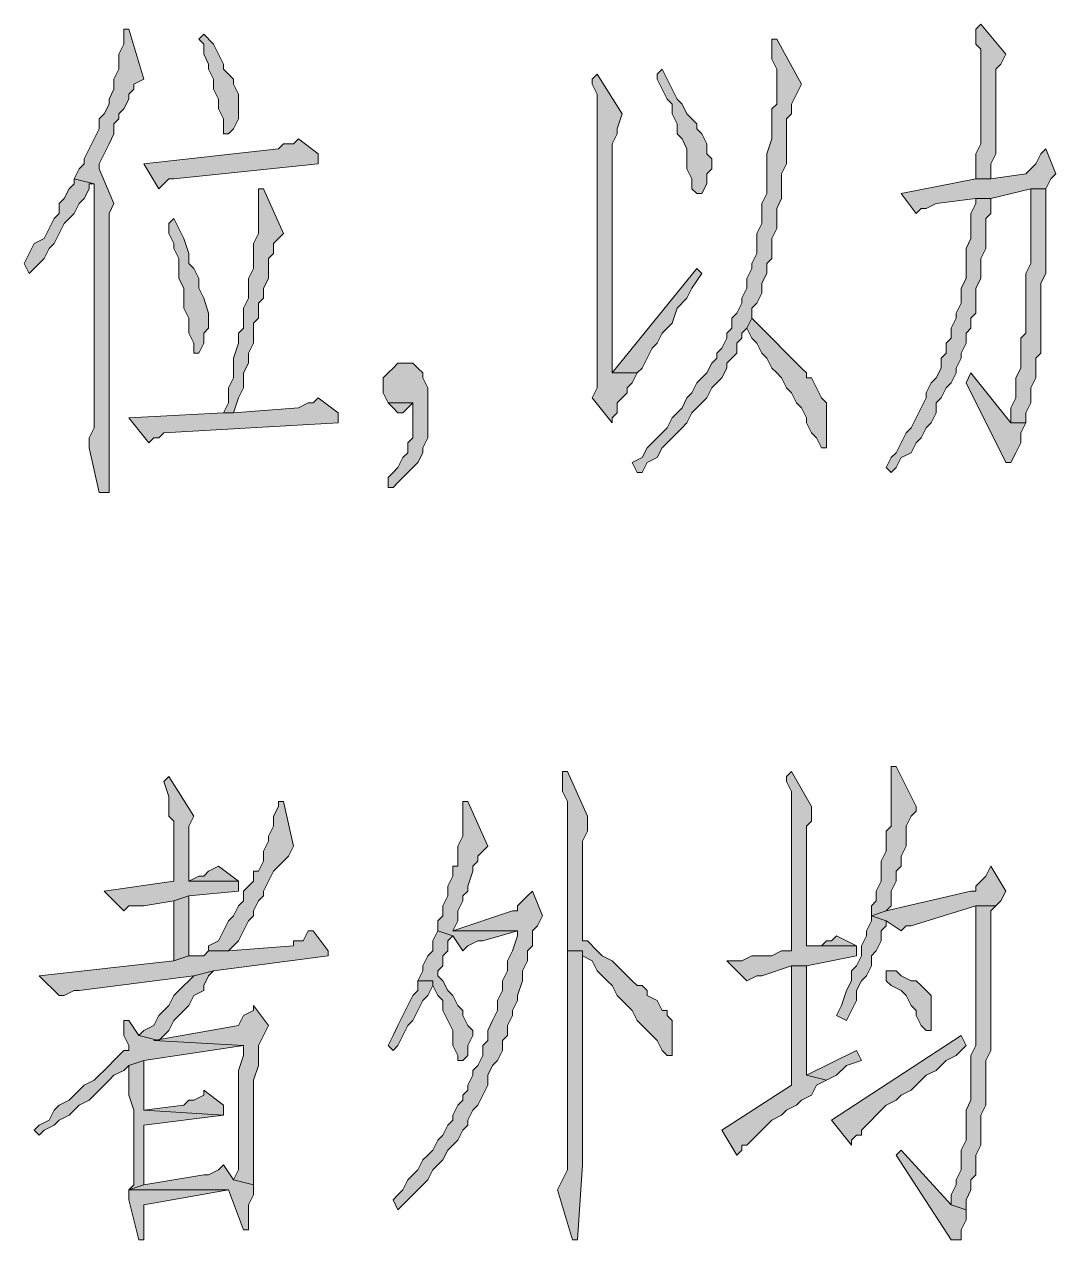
# Model space of a CAD drawing. Header units: millimetres. Extents: x 24 to 410, y 10 to 282.
# Drawn here: x 349.72 to 358.48, y 53.21 to 63.54 of the extents above; entities that cross this region are included whole.
import ezdxf

# ---------------------------------------------------------------- set-up
doc = ezdxf.new("R2010")
doc.units = ezdxf.units.MM

msp = doc.modelspace()

# ---------------------------------------------------------------- hatches: boundary and pattern name
h = msp.add_hatch(color=256)
h.dxf.hatch_style = 2
h.paths.add_polyline_path([(357.843667, 63.542333), (357.801333, 63.5), (357.801333, 63.373), (357.843667, 63.330667), (357.843667, 62.526333), (357.801333, 62.441667), (357.801333, 62.23), (357.928333, 62.23), (357.928333, 62.357), (357.970667, 62.441667), (357.970667, 62.780333), (357.970667, 62.907333), (357.970667, 63.161333), (358.013, 63.203667), (358.055333, 63.288333)])
h = msp.add_hatch(color=256)
h.dxf.hatch_style = 2
h.paths.add_polyline_path([(350.604667, 63.5), (350.562333, 63.5), (350.562333, 63.457667), (350.562333, 63.373), (350.52, 63.288333), (350.52, 63.161333), (350.477667, 63.076667), (350.477667, 62.992), (350.435333, 62.907333), (350.435333, 62.865), (350.393, 62.780333), (350.350667, 62.738), (350.350667, 62.653333), (350.308333, 62.568667), (350.266, 62.484), (350.223667, 62.399333), (350.223667, 62.357), (350.181333, 62.314667), (350.139, 62.23), (350.308333, 62.187667), (350.308333, 61.933667), (350.308333, 61.891333), (350.308333, 60.113333), (350.266, 60.028667), (350.266, 59.944), (350.350667, 59.563), (350.435333, 59.563), (350.435333, 60.113333), (350.435333, 61.933667), (350.477667, 62.018333), (350.350667, 62.314667), (350.350667, 62.357), (350.393, 62.441667), (350.435333, 62.526333), (350.477667, 62.611), (350.477667, 62.695667), (350.52, 62.738), (350.52, 62.780333), (350.562333, 62.822667), (350.604667, 62.907333), (350.604667, 62.949667), (350.647, 62.992), (350.647, 63.034333), (350.731667, 63.076667)])
h = msp.add_hatch(color=256)
h.dxf.hatch_style = 2
h.paths.add_polyline_path([(351.239667, 63.457667), (351.197333, 63.415333), (351.239667, 63.373), (351.239667, 63.288333), (351.282, 63.203667), (351.282, 63.161333), (351.324333, 63.076667), (351.324333, 62.992), (351.366667, 62.907333), (351.366667, 62.822667), (351.409, 62.738), (351.409, 62.611), (351.451333, 62.611), (351.493667, 62.653333), (351.536, 62.738), (351.536, 62.949667), (351.493667, 63.034333), (351.493667, 63.076667), (351.451333, 63.119), (351.409, 63.161333), (351.409, 63.203667), (351.366667, 63.288333), (351.324333, 63.373)])
h = msp.add_hatch(color=256)
h.dxf.hatch_style = 2
h.paths.add_polyline_path([(356.108, 63.415333), (356.065667, 63.415333), (356.065667, 63.373), (356.065667, 63.246), (356.108, 63.161333), (356.108, 62.865), (356.065667, 62.822667), (356.065667, 62.568667), (356.023333, 62.441667), (356.023333, 62.103), (355.981, 62.018333), (355.981, 61.849), (355.938667, 61.764333), (355.938667, 61.595), (355.896333, 61.510333), (355.896333, 61.468), (355.854, 61.383333), (355.854, 61.298667), (355.811667, 61.214), (355.811667, 61.171667), (355.769333, 61.087), (355.727, 61.044667), (355.727, 60.96), (355.684667, 60.917667), (355.684667, 60.875333), (355.642333, 60.790667), (355.6, 60.748333), (355.6, 60.706), (355.557667, 60.663667), (355.515333, 60.579), (355.473, 60.536667), (355.430667, 60.494333), (355.388333, 60.409667), (355.346, 60.367333), (355.303667, 60.282667), (355.261333, 60.240333), (355.219, 60.198), (355.176667, 60.113333), (355.134333, 60.071), (355.049667, 59.986333), (355.007333, 59.944), (354.965, 59.859333), (354.880333, 59.817), (354.922667, 59.732333), (354.965, 59.732333), (355.007333, 59.817), (355.092, 59.859333), (355.134333, 59.944), (355.176667, 59.986333), (355.219, 60.028667), (355.303667, 60.113333), (355.346, 60.155667), (355.388333, 60.240333), (355.430667, 60.282667), (355.473, 60.325), (355.515333, 60.367333), (355.557667, 60.452), (355.6, 60.494333), (355.642333, 60.536667), (355.684667, 60.621333), (355.684667, 60.663667), (355.727, 60.706), (355.769333, 60.748333), (355.769333, 60.833), (355.811667, 60.875333), (355.811667, 60.917667), (355.854, 60.96), (355.896333, 61.044667), (355.896333, 61.129333), (355.938667, 61.171667), (355.981, 61.256333), (355.981, 61.341), (356.023333, 61.425667), (356.023333, 61.510333), (356.065667, 61.552667), (356.065667, 61.722), (356.108, 61.806667), (356.108, 61.976), (356.150333, 62.060667), (356.150333, 62.272333), (356.192667, 62.357), (356.192667, 62.738), (356.235, 62.780333), (356.235, 62.865), (356.277333, 62.949667), (356.319667, 63.034333)])
h = msp.add_hatch(color=256)
h.dxf.hatch_style = 2
h.paths.add_polyline_path([(354.584, 63.119), (354.541667, 63.076667), (354.541667, 63.034333), (354.584, 62.949667), (354.584, 60.452), (354.541667, 60.367333), (354.711, 60.155667), (354.711, 60.198), (354.753333, 60.240333), (354.753333, 60.325), (354.795667, 60.367333), (354.838, 60.409667), (354.838, 60.452), (354.880333, 60.494333), (354.922667, 60.579), (354.711, 60.579), (354.711, 60.706), (354.711, 61.002333), (354.711, 61.129333), (354.711, 62.526333), (354.753333, 62.611), (354.753333, 62.653333), (354.795667, 62.780333)])
h = msp.add_hatch(color=256)
h.dxf.hatch_style = 2
h.paths.add_polyline_path([(355.134333, 63.161333), (355.092, 63.119), (355.092, 63.076667), (355.134333, 62.992), (355.176667, 62.907333), (355.219, 62.865), (355.219, 62.780333), (355.261333, 62.695667), (355.261333, 62.611), (355.303667, 62.568667), (355.346, 62.484), (355.346, 62.314667), (355.388333, 62.23), (355.388333, 62.145333), (355.430667, 62.103), (355.473, 62.103), (355.515333, 62.187667), (355.515333, 62.272333), (355.557667, 62.314667), (355.557667, 62.399333), (355.515333, 62.441667), (355.515333, 62.526333), (355.473, 62.611), (355.430667, 62.653333), (355.430667, 62.695667), (355.388333, 62.738), (355.346, 62.780333), (355.303667, 62.865), (355.261333, 62.907333), (355.219, 62.992), (355.176667, 63.076667)])
h = msp.add_hatch(color=256)
h.dxf.hatch_style = 2
h.paths.add_polyline_path([(352.044, 62.568667), (352.001667, 62.526333), (351.917, 62.526333), (351.874667, 62.484), (350.731667, 62.357), (350.858667, 62.145333), (350.901, 62.187667), (350.943333, 62.23), (350.985667, 62.23), (352.213333, 62.357), (352.213333, 62.441667)])
h = msp.add_hatch(color=256)
h.dxf.hatch_style = 2
h.paths.add_polyline_path([(358.394, 62.484), (358.351667, 62.441667), (358.309333, 62.357), (358.267, 62.314667), (358.224667, 62.272333), (357.928333, 62.23), (357.801333, 62.23), (357.166333, 62.103), (357.293333, 61.933667), (357.335667, 61.976), (357.378, 61.976), (357.462667, 62.018333), (357.801333, 62.060667), (357.928333, 62.060667), (358.267, 62.145333), (358.394, 62.145333), (358.436333, 62.23), (358.478667, 62.272333)])
h = msp.add_hatch(color=256)
h.dxf.hatch_style = 2
h.paths.add_polyline_path([(350.139, 62.23), (350.139, 62.187667), (350.096667, 62.145333), (350.054333, 62.060667), (350.012, 62.018333), (350.012, 61.933667), (349.969667, 61.891333), (349.927333, 61.806667), (349.885, 61.722), (349.800333, 61.679667), (349.758, 61.595), (349.715667, 61.510333), (349.758, 61.425667), (349.800333, 61.468), (349.885, 61.552667), (349.927333, 61.637333), (349.969667, 61.679667), (350.012, 61.764333), (350.054333, 61.849), (350.096667, 61.891333), (350.139, 61.933667), (350.181333, 62.018333), (350.223667, 62.060667), (350.266, 62.145333), (350.266, 62.187667), (350.308333, 62.187667)])
h = msp.add_hatch(color=256)
h.dxf.hatch_style = 2
h.paths.add_polyline_path([(351.747667, 62.145333), (351.705333, 62.145333), (351.705333, 62.103), (351.705333, 61.764333), (351.663, 61.679667), (351.663, 61.468), (351.620667, 61.383333), (351.620667, 61.214), (351.578333, 61.129333), (351.578333, 60.96), (351.536, 60.917667), (351.536, 60.833), (351.493667, 60.706), (351.493667, 60.536667), (351.451333, 60.452), (351.451333, 60.325), (351.409, 60.240333), (351.493667, 60.240333), (351.536, 60.367333), (351.578333, 60.452), (351.578333, 60.579), (351.620667, 60.663667), (351.620667, 60.748333), (351.663, 60.833), (351.663, 61.002333), (351.705333, 61.044667), (351.705333, 61.171667), (351.747667, 61.214), (351.747667, 61.298667), (351.79, 61.383333), (351.79, 61.552667), (351.832333, 61.595), (351.832333, 61.679667), (351.917, 61.764333)])
h = msp.add_hatch(color=256)
h.dxf.hatch_style = 2
h.paths.add_polyline_path([(358.394, 62.145333), (358.267, 62.145333), (358.267, 62.103), (358.267, 61.510333), (358.224667, 61.425667), (358.224667, 60.917667), (358.182333, 60.875333), (358.182333, 60.621333), (358.14, 60.536667), (358.14, 60.367333), (358.097667, 60.282667), (358.097667, 60.240333), (358.097667, 60.155667), (358.224667, 60.155667), (358.224667, 60.240333), (358.267, 60.325), (358.267, 60.452), (358.309333, 60.536667), (358.309333, 60.706), (358.351667, 60.748333), (358.351667, 61.341), (358.394, 61.425667)])
h = msp.add_hatch(color=256)
h.dxf.hatch_style = 2
h.paths.add_polyline_path([(357.928333, 62.060667), (357.801333, 62.060667), (357.801333, 62.018333), (357.759, 61.933667), (357.759, 61.722), (357.716667, 61.637333), (357.716667, 61.383333), (357.674333, 61.298667), (357.674333, 61.171667), (357.632, 61.087), (357.632, 61.044667), (357.589667, 60.96), (357.589667, 60.875333), (357.547333, 60.833), (357.547333, 60.748333), (357.505, 60.706), (357.505, 60.621333), (357.462667, 60.536667), (357.420333, 60.494333), (357.378, 60.409667), (357.378, 60.367333), (357.335667, 60.282667), (357.293333, 60.198), (357.251, 60.113333), (357.208667, 60.071), (357.166333, 59.986333), (357.124, 59.901667), (357.081667, 59.859333), (357.039333, 59.774667), (357.081667, 59.732333), (357.124, 59.774667), (357.166333, 59.859333), (357.251, 59.901667), (357.293333, 59.986333), (357.335667, 60.028667), (357.378, 60.113333), (357.420333, 60.155667), (357.462667, 60.240333), (357.462667, 60.325), (357.505, 60.367333), (357.547333, 60.452), (357.589667, 60.494333), (357.632, 60.579), (357.632, 60.621333), (357.674333, 60.706), (357.674333, 60.748333), (357.716667, 60.833), (357.716667, 60.917667), (357.759, 60.96), (357.759, 61.044667), (357.801333, 61.087), (357.801333, 61.298667), (357.843667, 61.383333), (357.843667, 61.552667), (357.886, 61.637333), (357.886, 61.891333), (357.928333, 61.933667)])
h = msp.add_hatch(color=256)
h.dxf.hatch_style = 2
h.paths.add_polyline_path([(350.985667, 61.891333), (350.943333, 61.849), (350.943333, 61.764333), (350.985667, 61.679667), (350.985667, 61.637333), (351.028, 61.552667), (351.028, 61.383333), (351.070333, 61.298667), (351.070333, 61.129333), (351.112667, 61.044667), (351.112667, 60.917667), (351.155, 60.833), (351.155, 60.748333), (351.197333, 60.748333), (351.239667, 60.833), (351.239667, 60.917667), (351.282, 60.96), (351.282, 61.087), (351.239667, 61.214), (351.197333, 61.298667), (351.197333, 61.383333), (351.155, 61.468), (351.112667, 61.510333), (351.112667, 61.595), (351.070333, 61.722), (351.028, 61.806667)])
h = msp.add_hatch(color=256)
h.dxf.hatch_style = 2
h.paths.add_polyline_path([(355.430667, 61.468), (354.711, 60.579), (354.922667, 60.579), (354.965, 60.621333), (355.007333, 60.706), (355.049667, 60.790667), (355.092, 60.833), (355.134333, 60.917667), (355.219, 61.002333), (355.261333, 61.129333), (355.346, 61.214), (355.388333, 61.298667), (355.473, 61.425667)])
h = msp.add_hatch(color=256)
h.dxf.hatch_style = 2
h.paths.add_polyline_path([(355.896333, 61.044667), (355.854, 60.96), (355.896333, 60.875333), (355.938667, 60.833), (355.981, 60.748333), (356.023333, 60.706), (356.065667, 60.621333), (356.108, 60.579), (356.150333, 60.536667), (356.192667, 60.452), (356.235, 60.409667), (356.277333, 60.325), (356.319667, 60.282667), (356.362, 60.198), (356.362, 60.155667), (356.404333, 60.071), (356.446667, 60.028667), (356.489, 59.944), (356.531333, 59.944), (356.531333, 59.986333), (356.531333, 60.325), (356.489, 60.367333), (356.446667, 60.452), (356.404333, 60.536667), (356.362, 60.536667), (356.362, 60.579), (356.319667, 60.621333), (356.277333, 60.663667), (356.235, 60.706), (356.192667, 60.748333), (356.150333, 60.790667), (356.108, 60.833), (356.023333, 60.917667), (355.981, 60.96)])
h = msp.add_hatch(color=256)
h.dxf.hatch_style = 2
h.paths.add_polyline_path([(352.933, 60.663667), (352.890667, 60.663667), (352.848333, 60.621333), (352.806, 60.579), (352.763667, 60.536667), (352.763667, 60.409667), (352.806, 60.325), (353.017667, 60.325), (353.017667, 60.198), (353.017667, 60.028667), (352.975333, 59.986333), (352.975333, 59.901667), (352.933, 59.859333), (352.890667, 59.774667), (352.848333, 59.732333), (352.806, 59.69), (352.806, 59.605333), (352.848333, 59.605333), (352.890667, 59.647667), (352.933, 59.69), (353.017667, 59.774667), (353.06, 59.817), (353.102333, 59.901667), (353.102333, 59.944), (353.144667, 60.028667), (353.144667, 60.452), (353.102333, 60.536667), (353.102333, 60.579), (353.06, 60.621333), (353.017667, 60.663667)])
h = msp.add_hatch(color=256)
h.dxf.hatch_style = 2
h.paths.add_polyline_path([(357.759, 60.579), (357.716667, 60.494333), (358.055333, 59.817), (358.097667, 59.817), (358.14, 59.901667), (358.182333, 59.986333), (358.182333, 60.071), (358.224667, 60.155667), (358.097667, 60.155667)])
h = msp.add_hatch(color=256)
h.dxf.hatch_style = 2
h.paths.add_polyline_path([(352.213333, 60.367333), (352.171, 60.325), (352.128667, 60.325), (352.044, 60.282667), (351.493667, 60.240333), (351.409, 60.240333), (350.604667, 60.198), (350.774, 59.986333), (350.816333, 60.028667), (350.858667, 60.028667), (350.901, 60.071), (352.382667, 60.155667), (352.382667, 60.240333)])
h = msp.add_hatch(color=256)
h.dxf.hatch_style = 2
h.paths.add_polyline_path([(352.806, 60.325), (352.848333, 60.282667), (352.890667, 60.240333), (352.933, 60.240333), (352.975333, 60.282667), (353.017667, 60.325)])
h = msp.add_hatch(color=256)
h.dxf.hatch_style = 2
h.paths.add_polyline_path([(357.124, 57.234667), (357.081667, 57.234667), (357.081667, 57.15), (357.081667, 56.726667), (357.039333, 56.684333), (357.039333, 56.515), (356.997, 56.430333), (356.997, 56.261), (356.954667, 56.176333), (356.954667, 56.091667), (356.912333, 56.049333), (356.912333, 55.964667), (357.039333, 56.007), (357.081667, 56.049333), (357.081667, 56.176333), (357.124, 56.261), (357.124, 56.345667), (357.166333, 56.388), (357.166333, 56.472667), (357.208667, 56.557333), (357.208667, 56.726667), (357.251, 56.811333), (357.293333, 56.853667), (357.293333, 56.896)])
h = msp.add_hatch(color=256)
h.dxf.hatch_style = 2
h.paths.add_polyline_path([(350.943333, 57.15), (350.901, 57.107667), (350.943333, 56.980667), (350.943333, 56.811333), (350.985667, 56.769), (350.985667, 56.261), (350.393, 56.176333), (350.562333, 56.007), (350.604667, 56.049333), (350.731667, 56.049333), (350.985667, 56.091667), (351.112667, 56.134), (351.536, 56.176333), (351.536, 56.261), (351.112667, 56.261), (351.112667, 56.599667), (351.112667, 56.726667), (351.155, 56.811333)])
h = msp.add_hatch(color=256)
h.dxf.hatch_style = 2
h.paths.add_polyline_path([(354.33, 57.192333), (354.287667, 57.192333), (354.287667, 57.15), (354.287667, 57.023), (354.33, 56.938333), (354.33, 55.668333), (354.457, 55.668333), (354.457, 55.626), (354.541667, 55.583667), (354.584, 55.499), (354.626333, 55.456667), (354.668667, 55.414333), (354.711, 55.372), (354.753333, 55.287333), (354.795667, 55.245), (354.838, 55.202667), (354.880333, 55.160333), (354.922667, 55.075667), (354.965, 55.033333), (355.007333, 54.991), (355.049667, 54.948667), (355.092, 54.906333), (355.134333, 54.821667), (355.176667, 54.779333), (355.219, 54.779333), (355.219, 54.821667), (355.219, 55.075667), (355.176667, 55.118), (355.176667, 55.160333), (355.134333, 55.160333), (355.092, 55.245), (355.007333, 55.287333), (355.007333, 55.329667), (354.965, 55.372), (354.922667, 55.372), (354.880333, 55.414333), (354.838, 55.456667), (354.795667, 55.499), (354.753333, 55.541333), (354.711, 55.583667), (354.626333, 55.626), (354.584, 55.668333), (354.499333, 55.753), (354.457, 55.753), (354.457, 55.837667), (354.457, 56.599667), (354.499333, 56.684333), (354.499333, 56.811333)])
h = msp.add_hatch(color=256)
h.dxf.hatch_style = 2
h.paths.add_polyline_path([(356.235, 57.192333), (356.192667, 57.15), (356.192667, 57.107667), (356.235, 57.023), (356.235, 55.668333), (356.150333, 55.668333), (356.065667, 55.626), (355.896333, 55.626), (355.811667, 55.583667), (355.684667, 55.583667), (355.854, 55.414333), (355.938667, 55.456667), (355.981, 55.456667), (356.235, 55.541333), (356.362, 55.541333), (356.785333, 55.626), (356.785333, 55.710667), (356.362, 55.710667), (356.362, 55.795333), (356.362, 55.88), (356.362, 56.726667), (356.404333, 56.769), (356.404333, 56.896)])
h = msp.add_hatch(color=256)
h.dxf.hatch_style = 2
h.paths.add_polyline_path([(351.917, 56.938333), (351.874667, 56.938333), (351.874667, 56.896), (351.832333, 56.811333), (351.832333, 56.726667), (351.79, 56.642), (351.79, 56.599667), (351.747667, 56.515), (351.747667, 56.430333), (351.705333, 56.345667), (351.663, 56.345667), (351.663, 56.261), (351.620667, 56.218667), (351.578333, 56.176333), (351.578333, 56.091667), (351.536, 56.049333), (351.493667, 55.964667), (351.451333, 55.922333), (351.409, 55.837667), (351.366667, 55.753), (351.282, 55.710667), (351.282, 55.668333), (351.451333, 55.668333), (351.493667, 55.710667), (351.536, 55.753), (351.578333, 55.837667), (351.620667, 55.922333), (351.663, 55.964667), (351.663, 56.007), (351.705333, 56.091667), (351.747667, 56.134), (351.747667, 56.176333), (351.79, 56.261), (351.832333, 56.345667), (351.874667, 56.388), (351.917, 56.430333), (351.959333, 56.472667), (352.001667, 56.557333)])
h = msp.add_hatch(color=256)
h.dxf.hatch_style = 2
h.paths.add_polyline_path([(353.483333, 56.938333), (353.441, 56.938333), (353.441, 56.896), (353.441, 56.642), (353.398667, 56.557333), (353.398667, 56.388), (353.356333, 56.388), (353.356333, 56.303333), (353.314, 56.218667), (353.314, 56.134), (353.271667, 56.049333), (353.271667, 55.964667), (353.229333, 55.922333), (353.229333, 55.837667), (353.356333, 55.795333), (353.441, 55.668333), (353.483333, 55.710667), (353.568, 55.753), (353.610333, 55.753), (353.906667, 55.837667), (353.356333, 55.837667), (353.398667, 55.922333), (353.398667, 56.007), (353.441, 56.091667), (353.441, 56.134), (353.483333, 56.176333), (353.483333, 56.218667), (353.525667, 56.345667), (353.525667, 56.388), (353.568, 56.430333), (353.568, 56.472667), (353.610333, 56.515), (353.652667, 56.557333)])
h = msp.add_hatch(color=256)
h.dxf.hatch_style = 2
h.paths.add_polyline_path([(351.366667, 56.388), (351.282, 56.345667), (351.239667, 56.303333), (351.197333, 56.303333), (351.112667, 56.261), (351.536, 56.261)])
h = msp.add_hatch(color=256)
h.dxf.hatch_style = 2
h.paths.add_polyline_path([(357.928333, 56.388), (357.886, 56.303333), (357.801333, 56.218667), (357.801333, 56.176333), (357.759, 56.176333), (357.039333, 56.007), (356.912333, 55.964667), (357.039333, 55.922333), (357.166333, 55.837667), (357.208667, 55.88), (357.251, 55.88), (357.801333, 56.049333), (357.970667, 56.049333), (358.013, 56.091667), (358.055333, 56.176333)])
h = msp.add_hatch(color=256)
h.dxf.hatch_style = 2
h.paths.add_polyline_path([(351.112667, 56.134), (350.985667, 56.091667), (350.985667, 55.583667), (351.112667, 55.626)])
h = msp.add_hatch(color=256)
h.dxf.hatch_style = 2
h.paths.add_polyline_path([(354.033667, 56.176333), (353.991333, 56.134), (353.906667, 56.049333), (353.906667, 56.007), (353.864333, 56.007), (353.356333, 55.837667), (353.906667, 55.837667), (353.906667, 55.795333), (353.864333, 55.668333), (353.822, 55.583667), (353.822, 55.499), (353.779667, 55.414333), (353.779667, 55.329667), (353.737333, 55.245), (353.737333, 55.160333), (353.695, 55.075667), (353.652667, 54.991), (353.652667, 54.906333), (353.610333, 54.864), (353.610333, 54.779333), (353.568, 54.694667), (353.525667, 54.652333), (353.525667, 54.61), (353.483333, 54.525333), (353.483333, 54.483), (353.441, 54.440667), (353.441, 54.398333), (353.398667, 54.356), (353.356333, 54.271333), (353.356333, 54.229), (353.314, 54.186667), (353.271667, 54.102), (353.229333, 54.059667), (353.187, 53.975), (353.144667, 53.932667), (353.102333, 53.890333), (353.06, 53.805667), (353.017667, 53.763333), (352.975333, 53.721), (352.933, 53.636333), (352.890667, 53.594), (352.848333, 53.551667), (352.890667, 53.467), (352.933, 53.509333), (353.017667, 53.594), (353.06, 53.636333), (353.102333, 53.678667), (353.144667, 53.721), (353.187, 53.805667), (353.229333, 53.848), (353.271667, 53.890333), (353.314, 53.975), (353.356333, 54.017333), (353.398667, 54.059667), (353.441, 54.144333), (353.483333, 54.186667), (353.483333, 54.229), (353.525667, 54.313667), (353.568, 54.356), (353.610333, 54.440667), (353.652667, 54.525333), (353.652667, 54.61), (353.695, 54.694667), (353.737333, 54.737), (353.779667, 54.821667), (353.779667, 54.906333), (353.822, 54.948667), (353.822, 55.033333), (353.864333, 55.118), (353.864333, 55.160333), (353.906667, 55.245), (353.906667, 55.287333), (353.949, 55.414333), (353.949, 55.499), (353.991333, 55.583667), (353.991333, 55.668333), (354.033667, 55.710667), (354.033667, 55.837667), (354.076, 55.88), (354.118333, 55.964667)])
h = msp.add_hatch(color=256)
h.dxf.hatch_style = 2
h.paths.add_polyline_path([(357.970667, 56.049333), (357.801333, 56.049333), (357.801333, 56.007), (357.801333, 54.864), (357.759, 54.779333), (357.759, 54.398333), (357.716667, 54.313667), (357.716667, 54.144333), (357.716667, 54.059667), (357.674333, 53.975), (357.674333, 53.805667), (357.632, 53.721), (357.632, 53.678667), (357.589667, 53.594), (357.589667, 53.509333), (357.716667, 53.467), (357.716667, 53.551667), (357.759, 53.636333), (357.759, 53.721), (357.801333, 53.763333), (357.801333, 53.932667), (357.843667, 54.017333), (357.843667, 54.271333), (357.886, 54.356), (357.886, 54.737), (357.928333, 54.821667), (357.928333, 56.007)])
h = msp.add_hatch(color=256)
h.dxf.hatch_style = 2
h.paths.add_polyline_path([(356.912333, 55.964667), (356.912333, 55.922333), (356.87, 55.837667), (356.87, 55.795333), (356.827667, 55.710667), (356.827667, 55.626), (356.785333, 55.541333), (356.743, 55.499), (356.743, 55.414333), (356.700667, 55.329667), (356.658333, 55.202667), (356.616, 55.118), (356.700667, 55.075667), (356.743, 55.160333), (356.785333, 55.245), (356.785333, 55.329667), (356.827667, 55.414333), (356.87, 55.456667), (356.912333, 55.541333), (356.912333, 55.626), (356.954667, 55.668333), (356.997, 55.753), (356.997, 55.837667), (357.039333, 55.88), (357.039333, 55.922333)])
h = msp.add_hatch(color=256)
h.dxf.hatch_style = 2
h.paths.add_polyline_path([(352.171, 55.837667), (352.128667, 55.837667), (352.086333, 55.753), (352.001667, 55.753), (352.001667, 55.710667), (351.451333, 55.668333), (351.282, 55.668333), (351.239667, 55.626), (351.112667, 55.626), (350.985667, 55.583667), (349.842667, 55.456667), (350.012, 55.287333), (350.054333, 55.287333), (350.139, 55.329667), (350.181333, 55.329667), (351.155, 55.456667), (351.324333, 55.499), (352.298, 55.626), (352.298, 55.668333)])
h = msp.add_hatch(color=256)
h.dxf.hatch_style = 2
h.paths.add_polyline_path([(353.229333, 55.837667), (353.187, 55.753), (353.187, 55.668333), (353.144667, 55.626), (353.102333, 55.541333), (353.102333, 55.499), (353.06, 55.414333), (353.187, 55.414333), (353.187, 55.372), (353.229333, 55.287333), (353.271667, 55.245), (353.271667, 55.160333), (353.314, 55.075667), (353.356333, 54.991), (353.356333, 54.864), (353.398667, 54.779333), (353.398667, 54.737), (353.441, 54.737), (353.483333, 54.779333), (353.483333, 54.864), (353.525667, 54.948667), (353.525667, 54.991), (353.483333, 55.033333), (353.441, 55.118), (353.441, 55.160333), (353.398667, 55.202667), (353.356333, 55.287333), (353.314, 55.329667), (353.271667, 55.414333), (353.229333, 55.456667), (353.229333, 55.499), (353.271667, 55.541333), (353.271667, 55.626), (353.314, 55.668333), (353.314, 55.753), (353.356333, 55.795333)])
h = msp.add_hatch(color=256)
h.dxf.hatch_style = 2
h.paths.add_polyline_path([(356.616, 55.795333), (356.573667, 55.753), (356.531333, 55.753), (356.489, 55.710667), (356.362, 55.710667), (356.785333, 55.710667)])
h = msp.add_hatch(color=256)
h.dxf.hatch_style = 2
h.paths.add_polyline_path([(354.33, 55.668333), (354.33, 53.805667), (354.287667, 53.721), (354.245333, 53.636333), (354.372333, 53.213), (354.414667, 53.213), (354.457, 53.848), (354.457, 55.668333)])
h = msp.add_hatch(color=256)
h.dxf.hatch_style = 2
h.paths.add_polyline_path([(351.324333, 55.499), (351.155, 55.456667), (351.112667, 55.414333), (351.070333, 55.372), (351.028, 55.329667), (350.985667, 55.287333), (350.943333, 55.202667), (350.901, 55.160333), (350.858667, 55.118), (350.816333, 55.033333), (350.731667, 54.991), (350.689333, 54.948667), (350.858667, 54.906333), (350.901, 54.948667), (350.943333, 54.991), (350.985667, 55.075667), (351.028, 55.118), (351.070333, 55.160333), (351.112667, 55.202667), (351.155, 55.287333), (351.239667, 55.329667), (351.239667, 55.372), (351.282, 55.456667)])
h = msp.add_hatch(color=256)
h.dxf.hatch_style = 2
h.paths.add_polyline_path([(356.362, 55.541333), (356.235, 55.541333), (356.235, 54.525333), (355.642333, 54.144333), (355.769333, 53.932667), (355.811667, 53.975), (355.811667, 54.017333), (355.854, 54.017333), (355.896333, 54.059667), (355.938667, 54.102), (355.981, 54.144333), (356.023333, 54.186667), (356.065667, 54.229), (356.150333, 54.271333), (356.192667, 54.313667), (356.277333, 54.356), (356.319667, 54.398333), (356.404333, 54.440667), (356.446667, 54.525333), (356.531333, 54.567667), (356.362, 54.61), (356.362, 54.906333), (356.362, 55.033333)])
h = msp.add_hatch(color=256)
h.dxf.hatch_style = 2
h.paths.add_polyline_path([(357.039333, 55.499), (357.039333, 55.414333), (357.081667, 55.372), (357.166333, 55.329667), (357.208667, 55.287333), (357.251, 55.202667), (357.293333, 55.160333), (357.293333, 55.118), (357.335667, 55.033333), (357.378, 54.991), (357.420333, 54.991), (357.420333, 55.033333), (357.420333, 55.287333), (357.378, 55.329667), (357.335667, 55.372), (357.293333, 55.414333), (357.251, 55.414333), (357.166333, 55.456667), (357.124, 55.499)])
h = msp.add_hatch(color=256)
h.dxf.hatch_style = 2
h.paths.add_polyline_path([(353.06, 55.414333), (353.06, 55.329667), (353.017667, 55.287333), (352.975333, 55.202667), (352.933, 55.118), (352.890667, 55.033333), (352.848333, 54.948667), (352.806, 54.864), (352.848333, 54.821667), (352.890667, 54.864), (352.933, 54.948667), (352.975333, 55.033333), (353.017667, 55.075667), (353.06, 55.160333), (353.102333, 55.245), (353.144667, 55.287333), (353.187, 55.372), (353.187, 55.414333)])
h = msp.add_hatch(color=256)
h.dxf.hatch_style = 2
h.paths.add_polyline_path([(351.663, 55.202667), (351.663, 55.160333), (351.578333, 55.118), (351.536, 55.033333), (350.816333, 54.906333), (351.578333, 54.864), (351.578333, 54.779333), (351.536, 54.652333), (351.536, 53.805667), (351.493667, 53.721), (351.663, 53.678667), (351.663, 53.848), (351.663, 53.932667), (351.663, 54.567667), (351.705333, 54.694667), (351.705333, 54.864), (351.747667, 54.948667), (351.79, 55.033333)])
h = msp.add_hatch(color=256)
h.dxf.hatch_style = 2
h.paths.add_polyline_path([(350.604667, 55.075667), (350.562333, 55.075667), (350.562333, 54.948667), (350.604667, 54.864), (350.604667, 54.821667), (350.562333, 54.821667), (350.52, 54.779333), (350.477667, 54.737), (350.435333, 54.694667), (350.393, 54.652333), (350.350667, 54.61), (350.308333, 54.567667), (350.223667, 54.525333), (350.181333, 54.483), (350.139, 54.440667), (350.096667, 54.398333), (350.012, 54.356), (349.969667, 54.313667), (349.927333, 54.229), (349.842667, 54.186667), (349.800333, 54.144333), (349.842667, 54.102), (349.885, 54.144333), (349.969667, 54.186667), (350.012, 54.229), (350.096667, 54.271333), (350.139, 54.313667), (350.181333, 54.356), (350.266, 54.398333), (350.308333, 54.440667), (350.350667, 54.483), (350.393, 54.525333), (350.435333, 54.567667), (350.477667, 54.61), (350.562333, 54.652333), (350.604667, 54.694667), (350.731667, 54.737), (351.578333, 54.864), (350.816333, 54.906333), (350.858667, 54.906333), (350.689333, 54.948667)])
h = msp.add_hatch(color=256)
h.dxf.hatch_style = 2
h.paths.add_polyline_path([(357.674333, 54.948667), (356.573667, 54.229), (356.743, 54.017333), (356.743, 54.059667), (356.785333, 54.102), (356.827667, 54.102), (356.827667, 54.144333), (356.87, 54.186667), (356.912333, 54.229), (356.954667, 54.271333), (356.997, 54.313667), (357.039333, 54.356), (357.124, 54.398333), (357.166333, 54.440667), (357.251, 54.483), (357.293333, 54.525333), (357.378, 54.61), (357.462667, 54.652333), (357.547333, 54.737), (357.632, 54.779333), (357.716667, 54.864)])
h = msp.add_hatch(color=256)
h.dxf.hatch_style = 2
h.paths.add_polyline_path([(356.785333, 54.821667), (356.362, 54.61), (356.531333, 54.567667), (356.616, 54.61), (356.700667, 54.694667), (356.827667, 54.737)])
h = msp.add_hatch(color=256)
h.dxf.hatch_style = 2
h.paths.add_polyline_path([(350.731667, 54.737), (350.604667, 54.694667), (350.604667, 54.440667), (350.647, 54.313667), (350.647, 53.678667), (350.604667, 53.636333), (350.731667, 53.678667), (350.731667, 54.186667), (351.409, 54.271333), (350.731667, 54.313667), (350.731667, 54.398333)])
h = msp.add_hatch(color=256)
h.dxf.hatch_style = 2
h.paths.add_polyline_path([(351.239667, 54.483), (351.239667, 54.440667), (351.155, 54.398333), (351.112667, 54.398333), (351.070333, 54.356), (350.731667, 54.313667), (351.409, 54.271333), (351.409, 54.356)])
h = msp.add_hatch(color=256)
h.dxf.hatch_style = 2
h.paths.add_polyline_path([(357.166333, 53.975), (357.124, 53.932667), (357.589667, 53.213), (357.674333, 53.213), (357.674333, 53.297667), (357.716667, 53.382333), (357.716667, 53.467), (357.589667, 53.509333)])
h = msp.add_hatch(color=256)
h.dxf.hatch_style = 2
h.paths.add_polyline_path([(351.409, 53.848), (351.366667, 53.805667), (351.282, 53.763333), (351.239667, 53.763333), (350.731667, 53.678667), (350.604667, 53.636333), (351.451333, 53.636333), (351.578333, 53.297667), (351.620667, 53.297667), (351.620667, 53.34), (351.620667, 53.509333), (351.663, 53.594), (351.663, 53.678667), (351.493667, 53.721)])
h = msp.add_hatch(color=256)
h.dxf.hatch_style = 2
h.paths.add_polyline_path([(350.604667, 53.636333), (350.604667, 53.551667), (350.689333, 53.213), (350.731667, 53.213), (350.731667, 53.255333), (350.731667, 53.509333), (351.451333, 53.636333)])

# ---------------------------------------------------------------- linework, layer by layer
at = {"lineweight": 0}
for points in [[(357.843667, 63.542333), (357.801333, 63.5), (357.801333, 63.373), (357.843667, 63.330667), (357.843667, 62.526333), (357.801333, 62.441667), (357.801333, 62.23), (357.928333, 62.23), (357.928333, 62.357), (357.970667, 62.441667), (357.970667, 62.780333), (357.970667, 62.907333), (357.970667, 63.161333), (358.013, 63.203667), (358.055333, 63.288333)], [(350.604667, 63.5), (350.562333, 63.5), (350.562333, 63.457667), (350.562333, 63.373), (350.52, 63.288333), (350.52, 63.161333), (350.477667, 63.076667), (350.477667, 62.992), (350.435333, 62.907333), (350.435333, 62.865), (350.393, 62.780333), (350.350667, 62.738), (350.350667, 62.653333), (350.308333, 62.568667), (350.266, 62.484), (350.223667, 62.399333), (350.223667, 62.357), (350.181333, 62.314667), (350.139, 62.23), (350.308333, 62.187667), (350.308333, 61.933667), (350.308333, 61.891333), (350.308333, 60.113333), (350.266, 60.028667), (350.266, 59.944), (350.350667, 59.563), (350.435333, 59.563), (350.435333, 60.113333), (350.435333, 61.933667), (350.477667, 62.018333), (350.350667, 62.314667), (350.350667, 62.357), (350.393, 62.441667), (350.435333, 62.526333), (350.477667, 62.611), (350.477667, 62.695667), (350.52, 62.738), (350.52, 62.780333), (350.562333, 62.822667), (350.604667, 62.907333), (350.604667, 62.949667), (350.647, 62.992), (350.647, 63.034333), (350.731667, 63.076667)], [(351.239667, 63.457667), (351.197333, 63.415333), (351.239667, 63.373), (351.239667, 63.288333), (351.282, 63.203667), (351.282, 63.161333), (351.324333, 63.076667), (351.324333, 62.992), (351.366667, 62.907333), (351.366667, 62.822667), (351.409, 62.738), (351.409, 62.611), (351.451333, 62.611), (351.493667, 62.653333), (351.536, 62.738), (351.536, 62.949667), (351.493667, 63.034333), (351.493667, 63.076667), (351.451333, 63.119), (351.409, 63.161333), (351.409, 63.203667), (351.366667, 63.288333), (351.324333, 63.373)], [(356.108, 63.415333), (356.065667, 63.415333), (356.065667, 63.373), (356.065667, 63.246), (356.108, 63.161333), (356.108, 62.865), (356.065667, 62.822667), (356.065667, 62.568667), (356.023333, 62.441667), (356.023333, 62.103), (355.981, 62.018333), (355.981, 61.849), (355.938667, 61.764333), (355.938667, 61.595), (355.896333, 61.510333), (355.896333, 61.468), (355.854, 61.383333), (355.854, 61.298667), (355.811667, 61.214), (355.811667, 61.171667), (355.769333, 61.087), (355.727, 61.044667), (355.727, 60.96), (355.684667, 60.917667), (355.684667, 60.875333), (355.642333, 60.790667), (355.6, 60.748333), (355.6, 60.706), (355.557667, 60.663667), (355.515333, 60.579), (355.473, 60.536667), (355.430667, 60.494333), (355.388333, 60.409667), (355.346, 60.367333), (355.303667, 60.282667), (355.261333, 60.240333), (355.219, 60.198), (355.176667, 60.113333), (355.134333, 60.071), (355.049667, 59.986333), (355.007333, 59.944), (354.965, 59.859333), (354.880333, 59.817), (354.922667, 59.732333), (354.965, 59.732333), (355.007333, 59.817), (355.092, 59.859333), (355.134333, 59.944), (355.176667, 59.986333), (355.219, 60.028667), (355.303667, 60.113333), (355.346, 60.155667), (355.388333, 60.240333), (355.430667, 60.282667), (355.473, 60.325), (355.515333, 60.367333), (355.557667, 60.452), (355.6, 60.494333), (355.642333, 60.536667), (355.684667, 60.621333), (355.684667, 60.663667), (355.727, 60.706), (355.769333, 60.748333), (355.769333, 60.833), (355.811667, 60.875333), (355.811667, 60.917667), (355.854, 60.96), (355.896333, 61.044667), (355.896333, 61.129333), (355.938667, 61.171667), (355.981, 61.256333), (355.981, 61.341), (356.023333, 61.425667), (356.023333, 61.510333), (356.065667, 61.552667), (356.065667, 61.722), (356.108, 61.806667), (356.108, 61.976), (356.150333, 62.060667), (356.150333, 62.272333), (356.192667, 62.357), (356.192667, 62.738), (356.235, 62.780333), (356.235, 62.865), (356.277333, 62.949667), (356.319667, 63.034333)], [(354.584, 63.119), (354.541667, 63.076667), (354.541667, 63.034333), (354.584, 62.949667), (354.584, 60.452), (354.541667, 60.367333), (354.711, 60.155667), (354.711, 60.198), (354.753333, 60.240333), (354.753333, 60.325), (354.795667, 60.367333), (354.838, 60.409667), (354.838, 60.452), (354.880333, 60.494333), (354.922667, 60.579), (354.711, 60.579), (354.711, 60.706), (354.711, 61.002333), (354.711, 61.129333), (354.711, 62.526333), (354.753333, 62.611), (354.753333, 62.653333), (354.795667, 62.780333)], [(355.134333, 63.161333), (355.092, 63.119), (355.092, 63.076667), (355.134333, 62.992), (355.176667, 62.907333), (355.219, 62.865), (355.219, 62.780333), (355.261333, 62.695667), (355.261333, 62.611), (355.303667, 62.568667), (355.346, 62.484), (355.346, 62.314667), (355.388333, 62.23), (355.388333, 62.145333), (355.430667, 62.103), (355.473, 62.103), (355.515333, 62.187667), (355.515333, 62.272333), (355.557667, 62.314667), (355.557667, 62.399333), (355.515333, 62.441667), (355.515333, 62.526333), (355.473, 62.611), (355.430667, 62.653333), (355.430667, 62.695667), (355.388333, 62.738), (355.346, 62.780333), (355.303667, 62.865), (355.261333, 62.907333), (355.219, 62.992), (355.176667, 63.076667)], [(352.044, 62.568667), (352.001667, 62.526333), (351.917, 62.526333), (351.874667, 62.484), (350.731667, 62.357), (350.858667, 62.145333), (350.901, 62.187667), (350.943333, 62.23), (350.985667, 62.23), (352.213333, 62.357), (352.213333, 62.441667)], [(358.394, 62.484), (358.351667, 62.441667), (358.309333, 62.357), (358.267, 62.314667), (358.224667, 62.272333), (357.928333, 62.23), (357.801333, 62.23), (357.166333, 62.103), (357.293333, 61.933667), (357.335667, 61.976), (357.378, 61.976), (357.462667, 62.018333), (357.801333, 62.060667), (357.928333, 62.060667), (358.267, 62.145333), (358.394, 62.145333), (358.436333, 62.23), (358.478667, 62.272333)], [(350.139, 62.23), (350.139, 62.187667), (350.096667, 62.145333), (350.054333, 62.060667), (350.012, 62.018333), (350.012, 61.933667), (349.969667, 61.891333), (349.927333, 61.806667), (349.885, 61.722), (349.800333, 61.679667), (349.758, 61.595), (349.715667, 61.510333), (349.758, 61.425667), (349.800333, 61.468), (349.885, 61.552667), (349.927333, 61.637333), (349.969667, 61.679667), (350.012, 61.764333), (350.054333, 61.849), (350.096667, 61.891333), (350.139, 61.933667), (350.181333, 62.018333), (350.223667, 62.060667), (350.266, 62.145333), (350.266, 62.187667), (350.308333, 62.187667)], [(351.747667, 62.145333), (351.705333, 62.145333), (351.705333, 62.103), (351.705333, 61.764333), (351.663, 61.679667), (351.663, 61.468), (351.620667, 61.383333), (351.620667, 61.214), (351.578333, 61.129333), (351.578333, 60.96), (351.536, 60.917667), (351.536, 60.833), (351.493667, 60.706), (351.493667, 60.536667), (351.451333, 60.452), (351.451333, 60.325), (351.409, 60.240333), (351.493667, 60.240333), (351.536, 60.367333), (351.578333, 60.452), (351.578333, 60.579), (351.620667, 60.663667), (351.620667, 60.748333), (351.663, 60.833), (351.663, 61.002333), (351.705333, 61.044667), (351.705333, 61.171667), (351.747667, 61.214), (351.747667, 61.298667), (351.79, 61.383333), (351.79, 61.552667), (351.832333, 61.595), (351.832333, 61.679667), (351.917, 61.764333)], [(358.394, 62.145333), (358.267, 62.145333), (358.267, 62.103), (358.267, 61.510333), (358.224667, 61.425667), (358.224667, 60.917667), (358.182333, 60.875333), (358.182333, 60.621333), (358.14, 60.536667), (358.14, 60.367333), (358.097667, 60.282667), (358.097667, 60.240333), (358.097667, 60.155667), (358.224667, 60.155667), (358.224667, 60.240333), (358.267, 60.325), (358.267, 60.452), (358.309333, 60.536667), (358.309333, 60.706), (358.351667, 60.748333), (358.351667, 61.341), (358.394, 61.425667)], [(357.928333, 62.060667), (357.801333, 62.060667), (357.801333, 62.018333), (357.759, 61.933667), (357.759, 61.722), (357.716667, 61.637333), (357.716667, 61.383333), (357.674333, 61.298667), (357.674333, 61.171667), (357.632, 61.087), (357.632, 61.044667), (357.589667, 60.96), (357.589667, 60.875333), (357.547333, 60.833), (357.547333, 60.748333), (357.505, 60.706), (357.505, 60.621333), (357.462667, 60.536667), (357.420333, 60.494333), (357.378, 60.409667), (357.378, 60.367333), (357.335667, 60.282667), (357.293333, 60.198), (357.251, 60.113333), (357.208667, 60.071), (357.166333, 59.986333), (357.124, 59.901667), (357.081667, 59.859333), (357.039333, 59.774667), (357.081667, 59.732333), (357.124, 59.774667), (357.166333, 59.859333), (357.251, 59.901667), (357.293333, 59.986333), (357.335667, 60.028667), (357.378, 60.113333), (357.420333, 60.155667), (357.462667, 60.240333), (357.462667, 60.325), (357.505, 60.367333), (357.547333, 60.452), (357.589667, 60.494333), (357.632, 60.579), (357.632, 60.621333), (357.674333, 60.706), (357.674333, 60.748333), (357.716667, 60.833), (357.716667, 60.917667), (357.759, 60.96), (357.759, 61.044667), (357.801333, 61.087), (357.801333, 61.298667), (357.843667, 61.383333), (357.843667, 61.552667), (357.886, 61.637333), (357.886, 61.891333), (357.928333, 61.933667)], [(350.985667, 61.891333), (350.943333, 61.849), (350.943333, 61.764333), (350.985667, 61.679667), (350.985667, 61.637333), (351.028, 61.552667), (351.028, 61.383333), (351.070333, 61.298667), (351.070333, 61.129333), (351.112667, 61.044667), (351.112667, 60.917667), (351.155, 60.833), (351.155, 60.748333), (351.197333, 60.748333), (351.239667, 60.833), (351.239667, 60.917667), (351.282, 60.96), (351.282, 61.087), (351.239667, 61.214), (351.197333, 61.298667), (351.197333, 61.383333), (351.155, 61.468), (351.112667, 61.510333), (351.112667, 61.595), (351.070333, 61.722), (351.028, 61.806667)], [(355.430667, 61.468), (354.711, 60.579), (354.922667, 60.579), (354.965, 60.621333), (355.007333, 60.706), (355.049667, 60.790667), (355.092, 60.833), (355.134333, 60.917667), (355.219, 61.002333), (355.261333, 61.129333), (355.346, 61.214), (355.388333, 61.298667), (355.473, 61.425667)], [(355.896333, 61.044667), (355.854, 60.96), (355.896333, 60.875333), (355.938667, 60.833), (355.981, 60.748333), (356.023333, 60.706), (356.065667, 60.621333), (356.108, 60.579), (356.150333, 60.536667), (356.192667, 60.452), (356.235, 60.409667), (356.277333, 60.325), (356.319667, 60.282667), (356.362, 60.198), (356.362, 60.155667), (356.404333, 60.071), (356.446667, 60.028667), (356.489, 59.944), (356.531333, 59.944), (356.531333, 59.986333), (356.531333, 60.325), (356.489, 60.367333), (356.446667, 60.452), (356.404333, 60.536667), (356.362, 60.536667), (356.362, 60.579), (356.319667, 60.621333), (356.277333, 60.663667), (356.235, 60.706), (356.192667, 60.748333), (356.150333, 60.790667), (356.108, 60.833), (356.023333, 60.917667), (355.981, 60.96)], [(352.933, 60.663667), (352.890667, 60.663667), (352.848333, 60.621333), (352.806, 60.579), (352.763667, 60.536667), (352.763667, 60.409667), (352.806, 60.325), (353.017667, 60.325), (353.017667, 60.198), (353.017667, 60.028667), (352.975333, 59.986333), (352.975333, 59.901667), (352.933, 59.859333), (352.890667, 59.774667), (352.848333, 59.732333), (352.806, 59.69), (352.806, 59.605333), (352.848333, 59.605333), (352.890667, 59.647667), (352.933, 59.69), (353.017667, 59.774667), (353.06, 59.817), (353.102333, 59.901667), (353.102333, 59.944), (353.144667, 60.028667), (353.144667, 60.452), (353.102333, 60.536667), (353.102333, 60.579), (353.06, 60.621333), (353.017667, 60.663667)], [(357.759, 60.579), (357.716667, 60.494333), (358.055333, 59.817), (358.097667, 59.817), (358.14, 59.901667), (358.182333, 59.986333), (358.182333, 60.071), (358.224667, 60.155667), (358.097667, 60.155667)], [(352.213333, 60.367333), (352.171, 60.325), (352.128667, 60.325), (352.044, 60.282667), (351.493667, 60.240333), (351.409, 60.240333), (350.604667, 60.198), (350.774, 59.986333), (350.816333, 60.028667), (350.858667, 60.028667), (350.901, 60.071), (352.382667, 60.155667), (352.382667, 60.240333)], [(352.806, 60.325), (352.848333, 60.282667), (352.890667, 60.240333), (352.933, 60.240333), (352.975333, 60.282667), (353.017667, 60.325)], [(357.124, 57.234667), (357.081667, 57.234667), (357.081667, 57.15), (357.081667, 56.726667), (357.039333, 56.684333), (357.039333, 56.515), (356.997, 56.430333), (356.997, 56.261), (356.954667, 56.176333), (356.954667, 56.091667), (356.912333, 56.049333), (356.912333, 55.964667), (357.039333, 56.007), (357.081667, 56.049333), (357.081667, 56.176333), (357.124, 56.261), (357.124, 56.345667), (357.166333, 56.388), (357.166333, 56.472667), (357.208667, 56.557333), (357.208667, 56.726667), (357.251, 56.811333), (357.293333, 56.853667), (357.293333, 56.896)], [(350.943333, 57.15), (350.901, 57.107667), (350.943333, 56.980667), (350.943333, 56.811333), (350.985667, 56.769), (350.985667, 56.261), (350.393, 56.176333), (350.562333, 56.007), (350.604667, 56.049333), (350.731667, 56.049333), (350.985667, 56.091667), (351.112667, 56.134), (351.536, 56.176333), (351.536, 56.261), (351.112667, 56.261), (351.112667, 56.599667), (351.112667, 56.726667), (351.155, 56.811333)], [(354.33, 57.192333), (354.287667, 57.192333), (354.287667, 57.15), (354.287667, 57.023), (354.33, 56.938333), (354.33, 55.668333), (354.457, 55.668333), (354.457, 55.626), (354.541667, 55.583667), (354.584, 55.499), (354.626333, 55.456667), (354.668667, 55.414333), (354.711, 55.372), (354.753333, 55.287333), (354.795667, 55.245), (354.838, 55.202667), (354.880333, 55.160333), (354.922667, 55.075667), (354.965, 55.033333), (355.007333, 54.991), (355.049667, 54.948667), (355.092, 54.906333), (355.134333, 54.821667), (355.176667, 54.779333), (355.219, 54.779333), (355.219, 54.821667), (355.219, 55.075667), (355.176667, 55.118), (355.176667, 55.160333), (355.134333, 55.160333), (355.092, 55.245), (355.007333, 55.287333), (355.007333, 55.329667), (354.965, 55.372), (354.922667, 55.372), (354.880333, 55.414333), (354.838, 55.456667), (354.795667, 55.499), (354.753333, 55.541333), (354.711, 55.583667), (354.626333, 55.626), (354.584, 55.668333), (354.499333, 55.753), (354.457, 55.753), (354.457, 55.837667), (354.457, 56.599667), (354.499333, 56.684333), (354.499333, 56.811333)], [(356.235, 57.192333), (356.192667, 57.15), (356.192667, 57.107667), (356.235, 57.023), (356.235, 55.668333), (356.150333, 55.668333), (356.065667, 55.626), (355.896333, 55.626), (355.811667, 55.583667), (355.684667, 55.583667), (355.854, 55.414333), (355.938667, 55.456667), (355.981, 55.456667), (356.235, 55.541333), (356.362, 55.541333), (356.785333, 55.626), (356.785333, 55.710667), (356.362, 55.710667), (356.362, 55.795333), (356.362, 55.88), (356.362, 56.726667), (356.404333, 56.769), (356.404333, 56.896)], [(351.917, 56.938333), (351.874667, 56.938333), (351.874667, 56.896), (351.832333, 56.811333), (351.832333, 56.726667), (351.79, 56.642), (351.79, 56.599667), (351.747667, 56.515), (351.747667, 56.430333), (351.705333, 56.345667), (351.663, 56.345667), (351.663, 56.261), (351.620667, 56.218667), (351.578333, 56.176333), (351.578333, 56.091667), (351.536, 56.049333), (351.493667, 55.964667), (351.451333, 55.922333), (351.409, 55.837667), (351.366667, 55.753), (351.282, 55.710667), (351.282, 55.668333), (351.451333, 55.668333), (351.493667, 55.710667), (351.536, 55.753), (351.578333, 55.837667), (351.620667, 55.922333), (351.663, 55.964667), (351.663, 56.007), (351.705333, 56.091667), (351.747667, 56.134), (351.747667, 56.176333), (351.79, 56.261), (351.832333, 56.345667), (351.874667, 56.388), (351.917, 56.430333), (351.959333, 56.472667), (352.001667, 56.557333)], [(353.483333, 56.938333), (353.441, 56.938333), (353.441, 56.896), (353.441, 56.642), (353.398667, 56.557333), (353.398667, 56.388), (353.356333, 56.388), (353.356333, 56.303333), (353.314, 56.218667), (353.314, 56.134), (353.271667, 56.049333), (353.271667, 55.964667), (353.229333, 55.922333), (353.229333, 55.837667), (353.356333, 55.795333), (353.441, 55.668333), (353.483333, 55.710667), (353.568, 55.753), (353.610333, 55.753), (353.906667, 55.837667), (353.356333, 55.837667), (353.398667, 55.922333), (353.398667, 56.007), (353.441, 56.091667), (353.441, 56.134), (353.483333, 56.176333), (353.483333, 56.218667), (353.525667, 56.345667), (353.525667, 56.388), (353.568, 56.430333), (353.568, 56.472667), (353.610333, 56.515), (353.652667, 56.557333)], [(351.366667, 56.388), (351.282, 56.345667), (351.239667, 56.303333), (351.197333, 56.303333), (351.112667, 56.261), (351.536, 56.261)], [(357.928333, 56.388), (357.886, 56.303333), (357.801333, 56.218667), (357.801333, 56.176333), (357.759, 56.176333), (357.039333, 56.007), (356.912333, 55.964667), (357.039333, 55.922333), (357.166333, 55.837667), (357.208667, 55.88), (357.251, 55.88), (357.801333, 56.049333), (357.970667, 56.049333), (358.013, 56.091667), (358.055333, 56.176333)], [(351.112667, 56.134), (350.985667, 56.091667), (350.985667, 55.583667), (351.112667, 55.626)], [(354.033667, 56.176333), (353.991333, 56.134), (353.906667, 56.049333), (353.906667, 56.007), (353.864333, 56.007), (353.356333, 55.837667), (353.906667, 55.837667), (353.906667, 55.795333), (353.864333, 55.668333), (353.822, 55.583667), (353.822, 55.499), (353.779667, 55.414333), (353.779667, 55.329667), (353.737333, 55.245), (353.737333, 55.160333), (353.695, 55.075667), (353.652667, 54.991), (353.652667, 54.906333), (353.610333, 54.864), (353.610333, 54.779333), (353.568, 54.694667), (353.525667, 54.652333), (353.525667, 54.61), (353.483333, 54.525333), (353.483333, 54.483), (353.441, 54.440667), (353.441, 54.398333), (353.398667, 54.356), (353.356333, 54.271333), (353.356333, 54.229), (353.314, 54.186667), (353.271667, 54.102), (353.229333, 54.059667), (353.187, 53.975), (353.144667, 53.932667), (353.102333, 53.890333), (353.06, 53.805667), (353.017667, 53.763333), (352.975333, 53.721), (352.933, 53.636333), (352.890667, 53.594), (352.848333, 53.551667), (352.890667, 53.467), (352.933, 53.509333), (353.017667, 53.594), (353.06, 53.636333), (353.102333, 53.678667), (353.144667, 53.721), (353.187, 53.805667), (353.229333, 53.848), (353.271667, 53.890333), (353.314, 53.975), (353.356333, 54.017333), (353.398667, 54.059667), (353.441, 54.144333), (353.483333, 54.186667), (353.483333, 54.229), (353.525667, 54.313667), (353.568, 54.356), (353.610333, 54.440667), (353.652667, 54.525333), (353.652667, 54.61), (353.695, 54.694667), (353.737333, 54.737), (353.779667, 54.821667), (353.779667, 54.906333), (353.822, 54.948667), (353.822, 55.033333), (353.864333, 55.118), (353.864333, 55.160333), (353.906667, 55.245), (353.906667, 55.287333), (353.949, 55.414333), (353.949, 55.499), (353.991333, 55.583667), (353.991333, 55.668333), (354.033667, 55.710667), (354.033667, 55.837667), (354.076, 55.88), (354.118333, 55.964667)], [(357.970667, 56.049333), (357.801333, 56.049333), (357.801333, 56.007), (357.801333, 54.864), (357.759, 54.779333), (357.759, 54.398333), (357.716667, 54.313667), (357.716667, 54.144333), (357.716667, 54.059667), (357.674333, 53.975), (357.674333, 53.805667), (357.632, 53.721), (357.632, 53.678667), (357.589667, 53.594), (357.589667, 53.509333), (357.716667, 53.467), (357.716667, 53.551667), (357.759, 53.636333), (357.759, 53.721), (357.801333, 53.763333), (357.801333, 53.932667), (357.843667, 54.017333), (357.843667, 54.271333), (357.886, 54.356), (357.886, 54.737), (357.928333, 54.821667), (357.928333, 56.007)], [(356.912333, 55.964667), (356.912333, 55.922333), (356.87, 55.837667), (356.87, 55.795333), (356.827667, 55.710667), (356.827667, 55.626), (356.785333, 55.541333), (356.743, 55.499), (356.743, 55.414333), (356.700667, 55.329667), (356.658333, 55.202667), (356.616, 55.118), (356.700667, 55.075667), (356.743, 55.160333), (356.785333, 55.245), (356.785333, 55.329667), (356.827667, 55.414333), (356.87, 55.456667), (356.912333, 55.541333), (356.912333, 55.626), (356.954667, 55.668333), (356.997, 55.753), (356.997, 55.837667), (357.039333, 55.88), (357.039333, 55.922333)], [(352.171, 55.837667), (352.128667, 55.837667), (352.086333, 55.753), (352.001667, 55.753), (352.001667, 55.710667), (351.451333, 55.668333), (351.282, 55.668333), (351.239667, 55.626), (351.112667, 55.626), (350.985667, 55.583667), (349.842667, 55.456667), (350.012, 55.287333), (350.054333, 55.287333), (350.139, 55.329667), (350.181333, 55.329667), (351.155, 55.456667), (351.324333, 55.499), (352.298, 55.626), (352.298, 55.668333)], [(353.229333, 55.837667), (353.187, 55.753), (353.187, 55.668333), (353.144667, 55.626), (353.102333, 55.541333), (353.102333, 55.499), (353.06, 55.414333), (353.187, 55.414333), (353.187, 55.372), (353.229333, 55.287333), (353.271667, 55.245), (353.271667, 55.160333), (353.314, 55.075667), (353.356333, 54.991), (353.356333, 54.864), (353.398667, 54.779333), (353.398667, 54.737), (353.441, 54.737), (353.483333, 54.779333), (353.483333, 54.864), (353.525667, 54.948667), (353.525667, 54.991), (353.483333, 55.033333), (353.441, 55.118), (353.441, 55.160333), (353.398667, 55.202667), (353.356333, 55.287333), (353.314, 55.329667), (353.271667, 55.414333), (353.229333, 55.456667), (353.229333, 55.499), (353.271667, 55.541333), (353.271667, 55.626), (353.314, 55.668333), (353.314, 55.753), (353.356333, 55.795333)], [(356.616, 55.795333), (356.573667, 55.753), (356.531333, 55.753), (356.489, 55.710667), (356.362, 55.710667), (356.785333, 55.710667)], [(354.33, 55.668333), (354.33, 53.805667), (354.287667, 53.721), (354.245333, 53.636333), (354.372333, 53.213), (354.414667, 53.213), (354.457, 53.848), (354.457, 55.668333)], [(351.324333, 55.499), (351.155, 55.456667), (351.112667, 55.414333), (351.070333, 55.372), (351.028, 55.329667), (350.985667, 55.287333), (350.943333, 55.202667), (350.901, 55.160333), (350.858667, 55.118), (350.816333, 55.033333), (350.731667, 54.991), (350.689333, 54.948667), (350.858667, 54.906333), (350.901, 54.948667), (350.943333, 54.991), (350.985667, 55.075667), (351.028, 55.118), (351.070333, 55.160333), (351.112667, 55.202667), (351.155, 55.287333), (351.239667, 55.329667), (351.239667, 55.372), (351.282, 55.456667)], [(356.362, 55.541333), (356.235, 55.541333), (356.235, 54.525333), (355.642333, 54.144333), (355.769333, 53.932667), (355.811667, 53.975), (355.811667, 54.017333), (355.854, 54.017333), (355.896333, 54.059667), (355.938667, 54.102), (355.981, 54.144333), (356.023333, 54.186667), (356.065667, 54.229), (356.150333, 54.271333), (356.192667, 54.313667), (356.277333, 54.356), (356.319667, 54.398333), (356.404333, 54.440667), (356.446667, 54.525333), (356.531333, 54.567667), (356.362, 54.61), (356.362, 54.906333), (356.362, 55.033333)], [(357.039333, 55.499), (357.039333, 55.414333), (357.081667, 55.372), (357.166333, 55.329667), (357.208667, 55.287333), (357.251, 55.202667), (357.293333, 55.160333), (357.293333, 55.118), (357.335667, 55.033333), (357.378, 54.991), (357.420333, 54.991), (357.420333, 55.033333), (357.420333, 55.287333), (357.378, 55.329667), (357.335667, 55.372), (357.293333, 55.414333), (357.251, 55.414333), (357.166333, 55.456667), (357.124, 55.499)], [(353.06, 55.414333), (353.06, 55.329667), (353.017667, 55.287333), (352.975333, 55.202667), (352.933, 55.118), (352.890667, 55.033333), (352.848333, 54.948667), (352.806, 54.864), (352.848333, 54.821667), (352.890667, 54.864), (352.933, 54.948667), (352.975333, 55.033333), (353.017667, 55.075667), (353.06, 55.160333), (353.102333, 55.245), (353.144667, 55.287333), (353.187, 55.372), (353.187, 55.414333)], [(351.663, 55.202667), (351.663, 55.160333), (351.578333, 55.118), (351.536, 55.033333), (350.816333, 54.906333), (351.578333, 54.864), (351.578333, 54.779333), (351.536, 54.652333), (351.536, 53.805667), (351.493667, 53.721), (351.663, 53.678667), (351.663, 53.848), (351.663, 53.932667), (351.663, 54.567667), (351.705333, 54.694667), (351.705333, 54.864), (351.747667, 54.948667), (351.79, 55.033333)], [(350.604667, 55.075667), (350.562333, 55.075667), (350.562333, 54.948667), (350.604667, 54.864), (350.604667, 54.821667), (350.562333, 54.821667), (350.52, 54.779333), (350.477667, 54.737), (350.435333, 54.694667), (350.393, 54.652333), (350.350667, 54.61), (350.308333, 54.567667), (350.223667, 54.525333), (350.181333, 54.483), (350.139, 54.440667), (350.096667, 54.398333), (350.012, 54.356), (349.969667, 54.313667), (349.927333, 54.229), (349.842667, 54.186667), (349.800333, 54.144333), (349.842667, 54.102), (349.885, 54.144333), (349.969667, 54.186667), (350.012, 54.229), (350.096667, 54.271333), (350.139, 54.313667), (350.181333, 54.356), (350.266, 54.398333), (350.308333, 54.440667), (350.350667, 54.483), (350.393, 54.525333), (350.435333, 54.567667), (350.477667, 54.61), (350.562333, 54.652333), (350.604667, 54.694667), (350.731667, 54.737), (351.578333, 54.864), (350.816333, 54.906333), (350.858667, 54.906333), (350.689333, 54.948667)], [(357.674333, 54.948667), (356.573667, 54.229), (356.743, 54.017333), (356.743, 54.059667), (356.785333, 54.102), (356.827667, 54.102), (356.827667, 54.144333), (356.87, 54.186667), (356.912333, 54.229), (356.954667, 54.271333), (356.997, 54.313667), (357.039333, 54.356), (357.124, 54.398333), (357.166333, 54.440667), (357.251, 54.483), (357.293333, 54.525333), (357.378, 54.61), (357.462667, 54.652333), (357.547333, 54.737), (357.632, 54.779333), (357.716667, 54.864)], [(356.785333, 54.821667), (356.362, 54.61), (356.531333, 54.567667), (356.616, 54.61), (356.700667, 54.694667), (356.827667, 54.737)], [(350.731667, 54.737), (350.604667, 54.694667), (350.604667, 54.440667), (350.647, 54.313667), (350.647, 53.678667), (350.604667, 53.636333), (350.731667, 53.678667), (350.731667, 54.186667), (351.409, 54.271333), (350.731667, 54.313667), (350.731667, 54.398333)], [(351.239667, 54.483), (351.239667, 54.440667), (351.155, 54.398333), (351.112667, 54.398333), (351.070333, 54.356), (350.731667, 54.313667), (351.409, 54.271333), (351.409, 54.356)], [(357.166333, 53.975), (357.124, 53.932667), (357.589667, 53.213), (357.674333, 53.213), (357.674333, 53.297667), (357.716667, 53.382333), (357.716667, 53.467), (357.589667, 53.509333)], [(351.409, 53.848), (351.366667, 53.805667), (351.282, 53.763333), (351.239667, 53.763333), (350.731667, 53.678667), (350.604667, 53.636333), (351.451333, 53.636333), (351.578333, 53.297667), (351.620667, 53.297667), (351.620667, 53.34), (351.620667, 53.509333), (351.663, 53.594), (351.663, 53.678667), (351.493667, 53.721)], [(350.604667, 53.636333), (350.604667, 53.551667), (350.689333, 53.213), (350.731667, 53.213), (350.731667, 53.255333), (350.731667, 53.509333), (351.451333, 53.636333)]]:
    msp.add_lwpolyline(points, close=True, dxfattribs=at)

doc.saveas('drawing.dxf')
